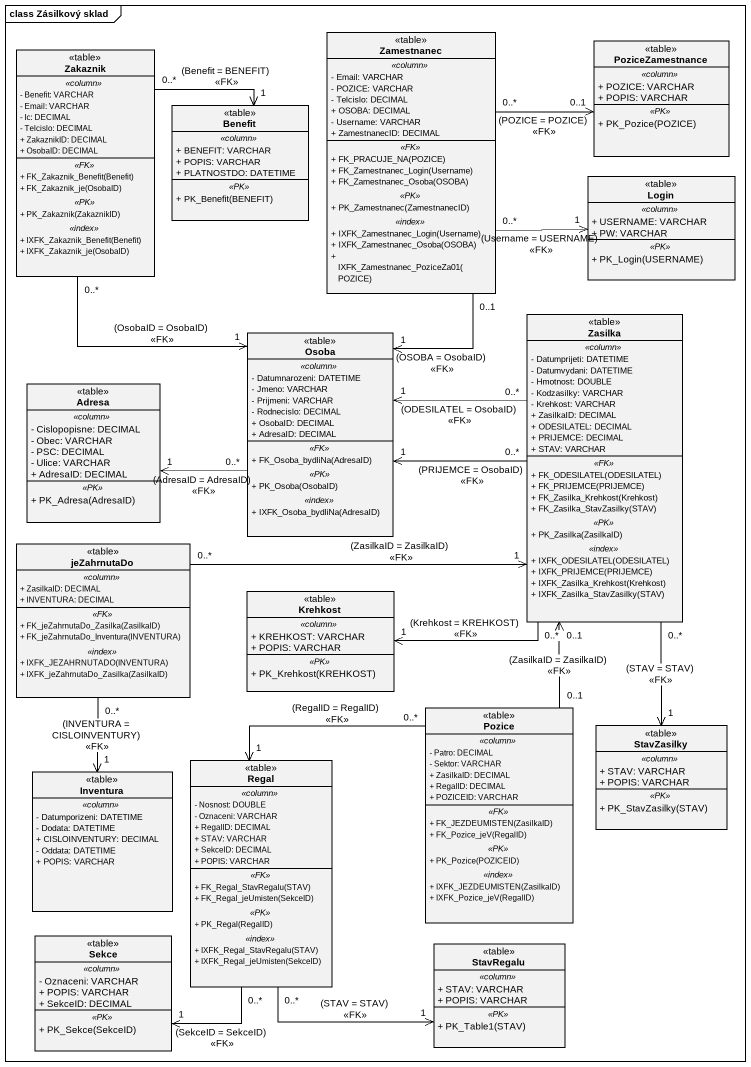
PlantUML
@startuml
mainframe class Zásilkový sklad
hide circle
hide empty members
skinparam classAttributeIconSize 0
class Zamestnanec <<table>> {
  .. <<column>> ..
  - Email: VARCHAR
  - POZICE: VARCHAR
  - Telcislo: DECIMAL
  + OSOBA: DECIMAL
  - Username: VARCHAR
  + ZamestnanecID: DECIMAL
  .. <<FK>> ..
  + FK_PRACUJE_NA(POZICE)
  + FK_Zamestnanec_Login(Username)
  + FK_Zamestnanec_Osoba(OSOBA)
  .. <<PK>> ..
  + PK_Zamestnanec(ZamestnanecID)
  .. <<index>> ..
  + IXFK_Zamestnanec_Login(Username)
  + IXFK_Zamestnanec_Osoba(OSOBA)
  + IXFK_Zamestnanec_PoziceZa01(POZICE)
}
class PoziceZamestnance <<table>> {
  .. <<column>> ..
  + POZICE: VARCHAR
  + POPIS: VARCHAR
  .. <<PK>> ..
  + PK_Pozice(POZICE)
}
class Zakaznik <<table>> {
  .. <<column>> ..
  - Benefit: VARCHAR
  - Email: VARCHAR
  - Ic: DECIMAL
  - Telcislo: DECIMAL
  + ZakaznikID: DECIMAL
  + OsobaID: DECIMAL
  .. <<FK>> ..
  + FK_Zakaznik_Benefit(Benefit)
  + FK_Zakaznik_je(OsobaID)
  .. <<PK>> ..
  + PK_Zakaznik(ZakaznikID)
  .. <<index>> ..
  + IXFK_Zakaznik_Benefit(Benefit)
  + IXFK_Zakaznik_je(OsobaID)
}
class Benefit <<table>> {
  .. <<column>> ..
  + BENEFIT: VARCHAR
  + POPIS: VARCHAR
  + PLATNOSTDO: DATETIME
  .. <<PK>> ..
  + PK_Benefit(BENEFIT)
}
class Login <<table>> {
  .. <<column>> ..
  + USERNAME: VARCHAR
  + PW: VARCHAR
  .. <<PK>> ..
  + PK_Login(USERNAME)
}
class Zasilka <<table>> {
  .. <<column>> ..
  - Datumprijeti: DATETIME
  - Datumvydani: DATETIME
  - Hmotnost: DOUBLE
  - Kodzasilky: VARCHAR
  - Krehkost: VARCHAR
  + ZasilkaID: DECIMAL
  + ODESILATEL: DECIMAL
  + PRIJEMCE: DECIMAL
  + STAV: VARCHAR
  .. <<FK>> ..
  + FK_ODESILATEL(ODESILATEL)
  + FK_PRIJEMCE(PRIJEMCE)
  + FK_Zasilka_Krehkost(Krehkost)
  + FK_Zasilka_StavZasilky(STAV)
  .. <<PK>> ..
  + PK_Zasilka(ZasilkaID)
  .. <<index>> ..
  + IXFK_ODESILATEL(ODESILATEL)
  + IXFK_PRIJEMCE(PRIJEMCE)
  + IXFK_Zasilka_Krehkost(Krehkost)
  + IXFK_Zasilka_StavZasilky(STAV)
}
class Osoba <<table>> {
  .. <<column>> ..
  - Datumnarozeni: DATETIME
  - Jmeno: VARCHAR
  - Prijmeni: VARCHAR
  - Rodnecislo: DECIMAL
  + OsobaID: DECIMAL
  + AdresaID: DECIMAL
  .. <<FK>> ..
  + FK_Osoba_bydliNa(AdresaID)
  .. <<PK>> ..
  + PK_Osoba(OsobaID)
  .. <<index>> ..
  + IXFK_Osoba_bydliNa(AdresaID)
}
class Adresa <<table>> {
  .. <<column>> ..
  - Cislopopisne: DECIMAL
  - Obec: VARCHAR
  - PSC: DECIMAL
  - Ulice: VARCHAR
  + AdresaID: DECIMAL
  .. <<PK>> ..
  + PK_Adresa(AdresaID)
}
class jeZahrnutaDo <<table>> {
  .. <<column>> ..
  + ZasilkaID: DECIMAL
  + INVENTURA: DECIMAL
  .. <<FK>> ..
  + FK_jeZahrnutaDo_Zasilka(ZasilkaID)
  + FK_jeZahrnutaDo_Inventura(INVENTURA)
  .. <<index>> ..
  + IXFK_JEZAHRNUTADO(INVENTURA)
  + IXFK_jeZahrnutaDo_Zasilka(ZasilkaID)
}
class Krehkost <<table>> {
  .. <<column>> ..
  + KREHKOST: VARCHAR
  + POPIS: VARCHAR
  .. <<PK>> ..
  + PK_Krehkost(KREHKOST)
}
class Pozice <<table>> {
  .. <<column>> ..
  - Patro: DECIMAL
  - Sektor: VARCHAR
  + ZasilkaID: DECIMAL
  + RegalID: DECIMAL
  + POZICEID: VARCHAR
  .. <<FK>> ..
  + FK_JEZDEUMISTEN(ZasilkaID)
  + FK_Pozice_jeV(RegalID)
  .. <<PK>> ..
  + PK_Pozice(POZICEID)
  .. <<index>> ..
  + IXFK_JEZDEUMISTEN(ZasilkaID)
  + IXFK_Pozice_jeV(RegalID)
}
class Regal <<table>> {
  .. <<column>> ..
  - Nosnost: DOUBLE
  - Oznaceni: VARCHAR
  + RegalID: DECIMAL
  + STAV: VARCHAR
  + SekceID: DECIMAL
  + POPIS: VARCHAR
  .. <<FK>> ..
  + FK_Regal_StavRegalu(STAV)
  + FK_Regal_jeUmisten(SekceID)
  .. <<PK>> ..
  + PK_Regal(RegalID)
  .. <<index>> ..
  + IXFK_Regal_StavRegalu(STAV)
  + IXFK_Regal_jeUmisten(SekceID)
}
class StavZasilky <<table>> {
  .. <<column>> ..
  + STAV: VARCHAR
  + POPIS: VARCHAR
  .. <<PK>> ..
  + PK_StavZasilky(STAV)
}
class Inventura <<table>> {
  .. <<column>> ..
  - Datumporizeni: DATETIME
  - Dodata: DATETIME
  + CISLOINVENTURY: DECIMAL
  - Oddata: DATETIME
  + POPIS: VARCHAR
}
class Sekce <<table>> {
  .. <<column>> ..
  - Oznaceni: VARCHAR
  + POPIS: VARCHAR
  + SekceID: DECIMAL
  .. <<PK>> ..
  + PK_Sekce(SekceID)
}
class StavRegalu <<table>> {
  .. <<column>> ..
  + STAV: VARCHAR
  + POPIS: VARCHAR
  .. <<PK>> ..
  + PK_Table1(STAV)
}
Zamestnanec "0..*" -right-> "0..1" PoziceZamestnance : (POZICE = POZICE)\n<<FK>>
Zamestnanec "0..*" -right-> "1" Login : (Username = USERNAME)\n<<FK>>
Zamestnanec "0..1" --> "1" Osoba : (OSOBA = OsobaID)\n<<FK>>
Zakaznik "0..*" -right-> "1" Benefit : (Benefit = BENEFIT)\n<<FK>>
Zakaznik "0..*" --> "1" Osoba : (OsobaID = OsobaID)\n<<FK>>
Zasilka "0..*" -left-> "1" Osoba : (PRIJEMCE = OsobaID)\n<<FK>>
Zasilka "0..*" -left-> "1" Osoba : (ODESILATEL = OsobaID)\n<<FK>>
Zasilka "0..*" --> "1" Krehkost : (Krehkost = KREHKOST)\n<<FK>>
Zasilka "0..*" --> "1" StavZasilky : (STAV = STAV)\n<<FK>>
Osoba "0..*" -left-> "1" Adresa : (AdresaID = AdresaID)\n<<FK>>
jeZahrnutaDo "0..*" -right-> "1" Zasilka : (ZasilkaID = ZasilkaID)\n<<FK>>
jeZahrnutaDo "0..*" --> "1" Inventura : (INVENTURA = CISLOINVENTURY)\n<<FK>>
Pozice "0..1" -up-> "0..1" Zasilka : (ZasilkaID = ZasilkaID)\n<<FK>>
Pozice "0..*" -left-> "1" Regal : (RegalID = RegalID)\n<<FK>>
Regal "0..*" --> "1" Sekce : (SekceID = SekceID)\n<<FK>>
Regal "0..*" -right-> "1" StavRegalu : (STAV = STAV)\n<<FK>>
@enduml
